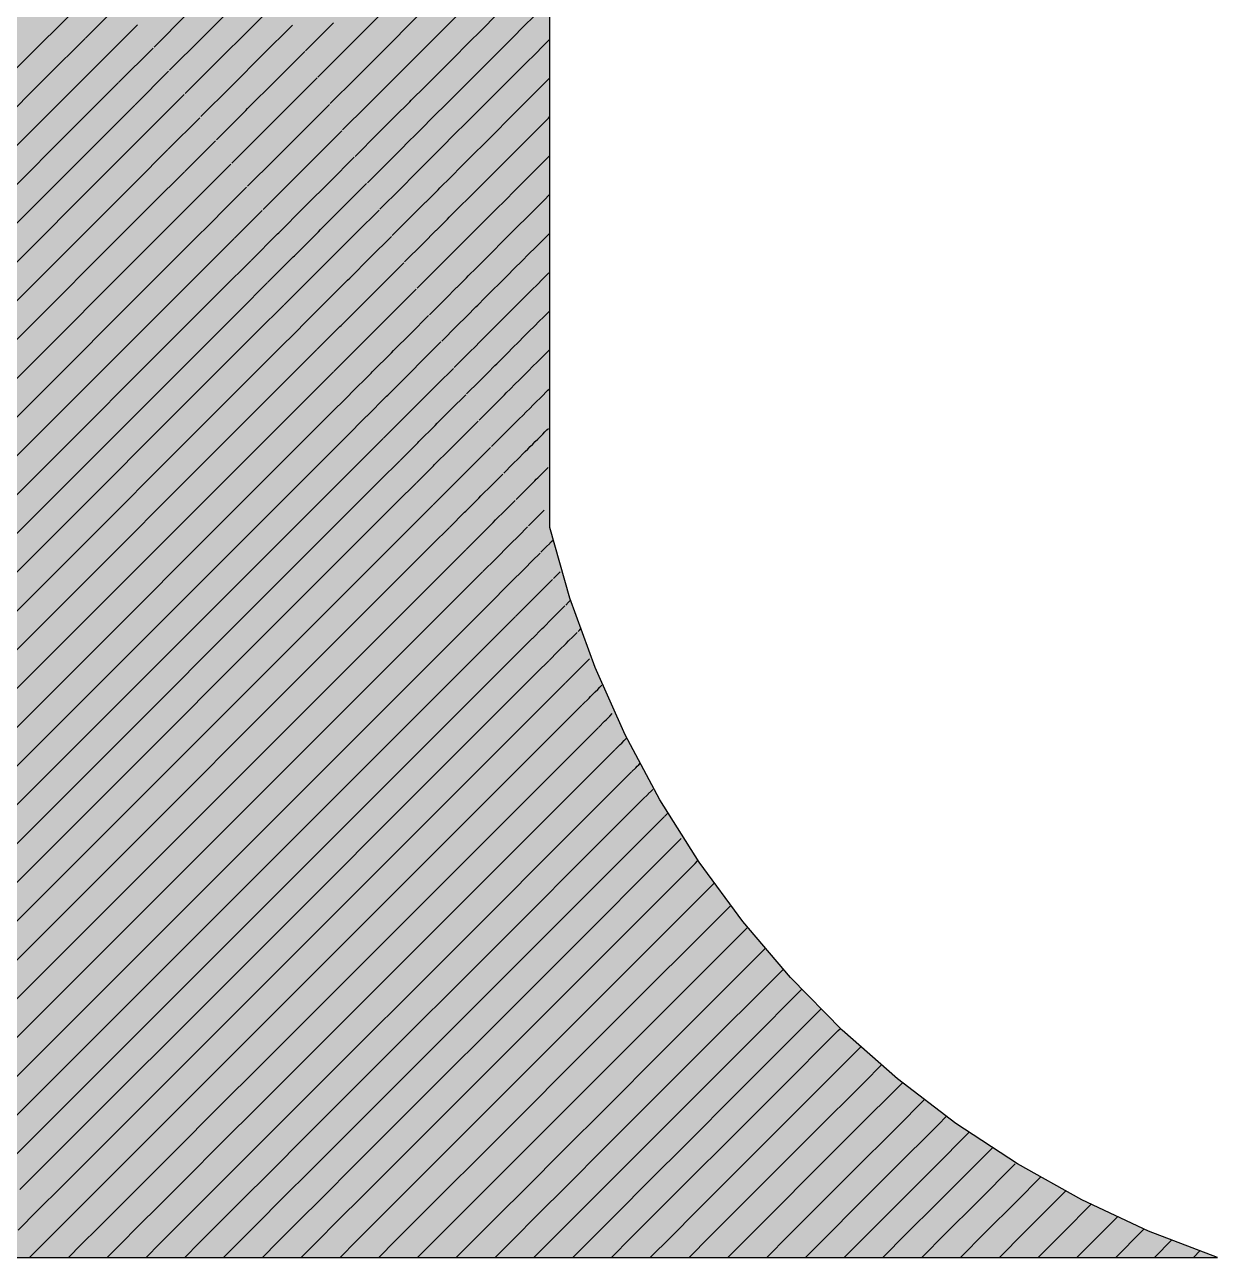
# Model space of a CAD drawing. Extents: x -15895 to 12929, y -2522 to 15173.
# Drawn here: x -8903.16 to -8892.29, y 11124.63 to 11135.87 of the extents above; entities that cross this region are included whole.
import ezdxf

# ---------------------------------------------------------------- set-up
doc = ezdxf.new("R2010")
doc.units = 0
doc.layers.add('MTH-CARIMBO-TXT1', color=1, linetype='Continuous')

msp = doc.modelspace()

# ---------------------------------------------------------------- linework, layer by layer
at = {"layer": 'MTH-CARIMBO-TXT1', "linetype": 'Continuous'}
for p, q in [((-8902.61, 11135.744), (-8902.277, 11136.076)), ((-8901.121, 11135.818), (-8900.836, 11136.103)), ((-8903.113, 11135.594), (-8902.762, 11135.945)), ((-8901.984, 11135.662), (-8901.679, 11135.967)), ((-8901.53, 11135.762), (-8901.244, 11136.049)), ((-8900.075, 11135.804), (-8899.913, 11135.965)), ((-8899.67, 11135.855), (-8899.524, 11136.001)), ((-8899.316, 11135.856), (-8899.176, 11135.996)), ((-8898.994, 11135.824), (-8898.866, 11135.952)), ((-8898.612, 11135.852), (-8898.519, 11135.945)), ((-8902.459, 11135.541), (-8902.135, 11135.865)), ((-8900.998, 11135.588), (-8900.723, 11135.862)), ((-8900.604, 11135.628), (-8900.349, 11135.883)), ((-8899.812, 11135.713), (-8899.67, 11135.855)), ((-8899.455, 11135.717), (-8899.316, 11135.856)), ((-8898.718, 11135.746), (-8898.612, 11135.852)), ((-8902.954, 11135.4), (-8902.611, 11135.742)), ((-8901.842, 11135.451), (-8901.546, 11135.746)), ((-8901.546, 11135.746), (-8901.53, 11135.762)), ((-8901.397, 11135.542), (-8901.121, 11135.818)), ((-8900.247, 11135.632), (-8900.075, 11135.803)), ((-8899.124, 11135.694), (-8898.994, 11135.824)), ((-8898.832, 11135.632), (-8898.718, 11135.746)), ((-8898.393, 11135.718), (-8898.376, 11135.735)), ((-8902.308, 11135.339), (-8901.993, 11135.653)), ((-8900.875, 11135.357), (-8900.611, 11135.621)), ((-8900.491, 11135.388), (-8900.247, 11135.632)), ((-8899.98, 11135.544), (-8899.827, 11135.698)), ((-8899.827, 11135.698), (-8899.812, 11135.713)), ((-8899.592, 11135.58), (-8899.455, 11135.717)), ((-8899.255, 11135.562), (-8899.124, 11135.694)), ((-8898.951, 11135.513), (-8898.832, 11135.632)), ((-8898.508, 11135.602), (-8898.439, 11135.671)), ((-8898.439, 11135.671), (-8898.393, 11135.718)), ((-8911.946, 11126.761), (-8903.113, 11135.594)), ((-8902.794, 11135.206), (-8902.46, 11135.539)), ((-8901.7, 11135.239), (-8901.414, 11135.525)), ((-8901.414, 11135.525), (-8901.397, 11135.542)), ((-8901.264, 11135.321), (-8900.998, 11135.588)), ((-8900.144, 11135.38), (-8899.981, 11135.544)), ((-8899.726, 11135.446), (-8899.592, 11135.58)), ((-8899.385, 11135.432), (-8899.255, 11135.562)), ((-8899.073, 11135.391), (-8898.951, 11135.513)), ((-8898.693, 11135.418), (-8898.595, 11135.516)), ((-8898.595, 11135.516), (-8898.508, 11135.602)), ((-8911.95, 11126.404), (-8902.954, 11135.4)), ((-8902.157, 11135.136), (-8901.851, 11135.442)), ((-8899.886, 11135.285), (-8899.74, 11135.431)), ((-8899.74, 11135.431), (-8899.726, 11135.446)), ((-8899.514, 11135.304), (-8899.385, 11135.432)), ((-8899.195, 11135.269), (-8899.073, 11135.391)), ((-8898.799, 11135.312), (-8898.693, 11135.418)), ((-8902.635, 11135.012), (-8902.31, 11135.337)), ((-8901.558, 11135.028), (-8901.281, 11135.304)), ((-8901.281, 11135.304), (-8901.264, 11135.321)), ((-8901.131, 11135.101), (-8900.875, 11135.357)), ((-8900.752, 11135.127), (-8900.498, 11135.381)), ((-8900.378, 11135.147), (-8900.144, 11135.38)), ((-8900.042, 11135.129), (-8899.887, 11135.285)), ((-8899.639, 11135.179), (-8899.514, 11135.304)), ((-8898.909, 11135.202), (-8898.799, 11135.312)), ((-8898.498, 11135.259), (-8898.434, 11135.323)), ((-8898.434, 11135.323), (-8898.392, 11135.366)), ((-8898.392, 11135.366), (-8898.376, 11135.381)), ((-8911.954, 11126.046), (-8902.794, 11135.206)), ((-8902.006, 11134.933), (-8901.709, 11135.23)), ((-8899.792, 11135.026), (-8899.654, 11135.164)), ((-8899.654, 11135.164), (-8899.639, 11135.179)), ((-8899.316, 11135.148), (-8899.195, 11135.269)), ((-8899.022, 11135.089), (-8898.909, 11135.202)), ((-8898.668, 11135.09), (-8898.577, 11135.18)), ((-8898.577, 11135.18), (-8898.498, 11135.259)), ((-8902.475, 11134.818), (-8902.159, 11135.134)), ((-8901.416, 11134.816), (-8901.148, 11135.084)), ((-8901.148, 11135.084), (-8901.131, 11135.101)), ((-8900.998, 11134.88), (-8900.752, 11135.127)), ((-8900.629, 11134.896), (-8900.385, 11135.14)), ((-8900.265, 11134.907), (-8900.042, 11135.129)), ((-8899.436, 11135.029), (-8899.316, 11135.148)), ((-8899.135, 11134.976), (-8899.022, 11135.089)), ((-8898.765, 11134.992), (-8898.668, 11135.09)), ((-8911.958, 11125.688), (-8902.635, 11135.012)), ((-8901.855, 11134.731), (-8901.567, 11135.018)), ((-8899.94, 11134.877), (-8899.792, 11135.026)), ((-8899.552, 11134.912), (-8899.436, 11135.029)), ((-8899.247, 11134.864), (-8899.135, 11134.976)), ((-8898.867, 11134.89), (-8898.765, 11134.992)), ((-8898.487, 11134.916), (-8898.429, 11134.974)), ((-8898.429, 11134.974), (-8898.39, 11135.013)), ((-8898.39, 11135.013), (-8898.376, 11135.028)), ((-8902.316, 11134.623), (-8902.008, 11134.931)), ((-8901.274, 11134.605), (-8901.016, 11134.863)), ((-8901.016, 11134.863), (-8900.998, 11134.88)), ((-8900.865, 11134.66), (-8900.629, 11134.896)), ((-8900.506, 11134.666), (-8900.272, 11134.899)), ((-8900.152, 11134.666), (-8899.94, 11134.877)), ((-8899.697, 11134.767), (-8899.568, 11134.896)), ((-8899.568, 11134.896), (-8899.552, 11134.912)), ((-8899.358, 11134.753), (-8899.247, 11134.864)), ((-8898.97, 11134.787), (-8898.867, 11134.89)), ((-8898.642, 11134.761), (-8898.56, 11134.844)), ((-8898.56, 11134.844), (-8898.487, 11134.916)), ((-8911.962, 11125.331), (-8902.475, 11134.818)), ((-8902.156, 11134.429), (-8901.857, 11134.729)), ((-8901.704, 11134.528), (-8901.425, 11134.807)), ((-8899.838, 11134.626), (-8899.698, 11134.766)), ((-8899.466, 11134.645), (-8899.358, 11134.753)), ((-8899.075, 11134.683), (-8898.97, 11134.787)), ((-8898.731, 11134.672), (-8898.642, 11134.761)), ((-8911.966, 11124.973), (-8902.316, 11134.623)), ((-8901.132, 11134.393), (-8900.883, 11134.642)), ((-8900.883, 11134.642), (-8900.865, 11134.66)), ((-8900.732, 11134.439), (-8900.506, 11134.666)), ((-8900.382, 11134.435), (-8900.159, 11134.659)), ((-8900.039, 11134.425), (-8899.838, 11134.626)), ((-8899.603, 11134.508), (-8899.481, 11134.629)), ((-8899.481, 11134.629), (-8899.466, 11134.645)), ((-8899.178, 11134.579), (-8899.075, 11134.683)), ((-8898.824, 11134.579), (-8898.731, 11134.672)), ((-8898.477, 11134.573), (-8898.424, 11134.626)), ((-8898.424, 11134.626), (-8898.389, 11134.661)), ((-8898.389, 11134.661), (-8898.376, 11134.674)), ((-8901.997, 11134.235), (-8901.706, 11134.526)), ((-8901.553, 11134.325), (-8901.283, 11134.595)), ((-8899.736, 11134.374), (-8899.603, 11134.507)), ((-8899.28, 11134.477), (-8899.178, 11134.579)), ((-8899.014, 11134.389), (-8898.919, 11134.484)), ((-8898.919, 11134.484), (-8898.824, 11134.579)), ((-8898.617, 11134.433), (-8898.543, 11134.507)), ((-8898.543, 11134.507), (-8898.477, 11134.573)), ((-8911.953, 11124.632), (-8902.156, 11134.429)), ((-8901.402, 11134.123), (-8901.141, 11134.384)), ((-8900.99, 11134.182), (-8900.75, 11134.421)), ((-8900.75, 11134.421), (-8900.732, 11134.439)), ((-8900.599, 11134.218), (-8900.382, 11134.435)), ((-8900.259, 11134.205), (-8900.046, 11134.418)), ((-8899.926, 11134.185), (-8899.736, 11134.374)), ((-8899.395, 11134.362), (-8899.379, 11134.378)), ((-8899.379, 11134.378), (-8899.28, 11134.477)), ((-8899.109, 11134.295), (-8899.014, 11134.389)), ((-8898.698, 11134.352), (-8898.617, 11134.433)), ((-8901.837, 11134.041), (-8901.555, 11134.323)), ((-8899.508, 11134.249), (-8899.395, 11134.362)), ((-8899.202, 11134.202), (-8899.109, 11134.295)), ((-8898.868, 11134.182), (-8898.782, 11134.268)), ((-8898.782, 11134.268), (-8898.698, 11134.352)), ((-8898.466, 11134.23), (-8898.419, 11134.277)), ((-8898.419, 11134.277), (-8898.388, 11134.309)), ((-8898.388, 11134.309), (-8898.376, 11134.32)), ((-8911.512, 11124.72), (-8901.997, 11134.235)), ((-8901.251, 11133.92), (-8900.999, 11134.172)), ((-8900.847, 11133.97), (-8900.618, 11134.2)), ((-8900.618, 11134.2), (-8900.599, 11134.218)), ((-8900.466, 11133.998), (-8900.259, 11134.205)), ((-8900.136, 11133.974), (-8899.933, 11134.177)), ((-8899.634, 11134.123), (-8899.509, 11134.248)), ((-8899.293, 11134.111), (-8899.202, 11134.202)), ((-8898.954, 11134.096), (-8898.868, 11134.182)), ((-8898.592, 11134.104), (-8898.525, 11134.171)), ((-8898.525, 11134.171), (-8898.466, 11134.23)), ((-8911.07, 11124.808), (-8901.837, 11134.041)), ((-8901.678, 11133.847), (-8901.404, 11134.121)), ((-8899.813, 11133.944), (-8899.634, 11134.123)), ((-8899.414, 11133.99), (-8899.309, 11134.095)), ((-8899.309, 11134.095), (-8899.293, 11134.111)), ((-8899.04, 11134.01), (-8898.954, 11134.096)), ((-8898.664, 11134.032), (-8898.592, 11134.104)), ((-8901.1, 11133.717), (-8900.858, 11133.96)), ((-8900.858, 11133.96), (-8900.847, 11133.97)), ((-8900.705, 11133.759), (-8900.485, 11133.979)), ((-8900.485, 11133.979), (-8900.466, 11133.998)), ((-8900.333, 11133.777), (-8900.136, 11133.974)), ((-8900.013, 11133.744), (-8899.821, 11133.937)), ((-8899.532, 11133.871), (-8899.415, 11133.989)), ((-8899.206, 11133.844), (-8899.124, 11133.926)), ((-8899.124, 11133.926), (-8899.04, 11134.01)), ((-8898.817, 11133.88), (-8898.74, 11133.957)), ((-8898.74, 11133.957), (-8898.664, 11134.032)), ((-8898.456, 11133.887), (-8898.414, 11133.929)), ((-8898.414, 11133.929), (-8898.386, 11133.957)), ((-8898.386, 11133.957), (-8898.376, 11133.967)), ((-8910.628, 11124.897), (-8901.678, 11133.847)), ((-8901.518, 11133.653), (-8901.253, 11133.918)), ((-8899.7, 11133.704), (-8899.532, 11133.871)), ((-8899.32, 11133.73), (-8899.223, 11133.827)), ((-8899.223, 11133.827), (-8899.206, 11133.844)), ((-8898.894, 11133.803), (-8898.817, 11133.88)), ((-8898.567, 11133.776), (-8898.508, 11133.835)), ((-8898.508, 11133.835), (-8898.456, 11133.887)), ((-8901.359, 11133.459), (-8901.103, 11133.715)), ((-8900.949, 11133.515), (-8900.716, 11133.749)), ((-8900.716, 11133.749), (-8900.705, 11133.759)), ((-8900.563, 11133.547), (-8900.352, 11133.758)), ((-8900.352, 11133.758), (-8900.333, 11133.777)), ((-8900.2, 11133.557), (-8900.013, 11133.744)), ((-8899.43, 11133.62), (-8899.32, 11133.73)), ((-8899.046, 11133.651), (-8898.97, 11133.726)), ((-8898.97, 11133.726), (-8898.894, 11133.803)), ((-8898.697, 11133.646), (-8898.631, 11133.712)), ((-8898.631, 11133.712), (-8898.567, 11133.776)), ((-8910.187, 11124.985), (-8901.518, 11133.653)), ((-8899.89, 11133.513), (-8899.708, 11133.696)), ((-8899.587, 11133.463), (-8899.43, 11133.62)), ((-8899.12, 11133.577), (-8899.046, 11133.651)), ((-8898.765, 11133.578), (-8898.697, 11133.646)), ((-8898.409, 11133.58), (-8898.385, 11133.604)), ((-8901.199, 11133.265), (-8900.952, 11133.513)), ((-8900.799, 11133.312), (-8900.574, 11133.537)), ((-8900.574, 11133.537), (-8900.563, 11133.547)), ((-8900.421, 11133.336), (-8900.22, 11133.538)), ((-8900.22, 11133.538), (-8900.2, 11133.557)), ((-8900.067, 11133.336), (-8899.89, 11133.513)), ((-8899.225, 11133.471), (-8899.136, 11133.56)), ((-8899.136, 11133.56), (-8899.12, 11133.577)), ((-8898.901, 11133.442), (-8898.833, 11133.509)), ((-8898.833, 11133.509), (-8898.765, 11133.578)), ((-8898.542, 11133.448), (-8898.49, 11133.499)), ((-8898.49, 11133.499), (-8898.445, 11133.544)), ((-8898.445, 11133.544), (-8898.409, 11133.58)), ((-8909.745, 11125.073), (-8901.359, 11133.459)), ((-8899.767, 11133.283), (-8899.595, 11133.455)), ((-8899.474, 11133.222), (-8899.328, 11133.368)), ((-8899.328, 11133.368), (-8899.226, 11133.471)), ((-8899.033, 11133.31), (-8898.968, 11133.375)), ((-8898.968, 11133.375), (-8898.901, 11133.442)), ((-8898.655, 11133.334), (-8898.597, 11133.392)), ((-8898.597, 11133.392), (-8898.542, 11133.448)), ((-8909.303, 11125.161), (-8901.199, 11133.265)), ((-8901.04, 11133.071), (-8900.801, 11133.31)), ((-8900.648, 11133.109), (-8900.432, 11133.325)), ((-8900.432, 11133.325), (-8900.421, 11133.336)), ((-8900.279, 11133.124), (-8900.087, 11133.317)), ((-8900.087, 11133.317), (-8900.067, 11133.336)), ((-8899.934, 11133.116), (-8899.767, 11133.283)), ((-8899.131, 11133.212), (-8899.05, 11133.293)), ((-8899.05, 11133.293), (-8899.033, 11133.31)), ((-8898.773, 11133.216), (-8898.714, 11133.275)), ((-8898.714, 11133.275), (-8898.655, 11133.334)), ((-8898.404, 11133.232), (-8898.384, 11133.252)), ((-8899.644, 11133.052), (-8899.482, 11133.214)), ((-8899.226, 11133.117), (-8899.131, 11133.212)), ((-8898.89, 11133.099), (-8898.832, 11133.157)), ((-8898.832, 11133.157), (-8898.773, 11133.216)), ((-8898.517, 11133.119), (-8898.473, 11133.163)), ((-8898.473, 11133.163), (-8898.435, 11133.201)), ((-8898.435, 11133.201), (-8898.404, 11133.232)), ((-8908.862, 11125.249), (-8901.04, 11133.071)), ((-8900.88, 11132.877), (-8900.65, 11133.107)), ((-8900.497, 11132.907), (-8900.29, 11133.114)), ((-8900.29, 11133.114), (-8900.279, 11133.124)), ((-8900.137, 11132.913), (-8899.954, 11133.096)), ((-8899.954, 11133.096), (-8899.934, 11133.116)), ((-8899.801, 11132.895), (-8899.644, 11133.052)), ((-8899.361, 11132.982), (-8899.226, 11133.117)), ((-8899.036, 11132.953), (-8898.964, 11133.026)), ((-8898.964, 11133.026), (-8898.947, 11133.043)), ((-8898.947, 11133.043), (-8898.89, 11133.099)), ((-8898.663, 11132.973), (-8898.613, 11133.023)), ((-8898.613, 11133.023), (-8898.564, 11133.072)), ((-8898.564, 11133.072), (-8898.517, 11133.119)), ((-8900.148, 11132.902), (-8900.137, 11132.913)), ((-8899.521, 11132.822), (-8899.369, 11132.974)), ((-8899.124, 11132.865), (-8899.037, 11132.952)), ((-8898.763, 11132.873), (-8898.713, 11132.923)), ((-8898.713, 11132.923), (-8898.663, 11132.973)), ((-8908.42, 11125.337), (-8900.88, 11132.877)), ((-8900.721, 11132.683), (-8900.499, 11132.905)), ((-8900.346, 11132.704), (-8900.148, 11132.902)), ((-8899.995, 11132.702), (-8899.821, 11132.875)), ((-8899.821, 11132.875), (-8899.801, 11132.895)), ((-8899.669, 11132.674), (-8899.521, 11132.822)), ((-8899.248, 11132.741), (-8899.124, 11132.865)), ((-8898.86, 11132.776), (-8898.812, 11132.824)), ((-8898.812, 11132.824), (-8898.763, 11132.873)), ((-8898.491, 11132.791), (-8898.456, 11132.827)), ((-8898.456, 11132.827), (-8898.424, 11132.858)), ((-8898.424, 11132.858), (-8898.399, 11132.883)), ((-8898.399, 11132.883), (-8898.382, 11132.9)), ((-8900.561, 11132.489), (-8900.348, 11132.702)), ((-8900.195, 11132.502), (-8900.006, 11132.691)), ((-8900.006, 11132.691), (-8899.995, 11132.702)), ((-8899.398, 11132.591), (-8899.256, 11132.733)), ((-8899.022, 11132.614), (-8898.942, 11132.693)), ((-8898.942, 11132.694), (-8898.877, 11132.758)), ((-8898.877, 11132.758), (-8898.86, 11132.776)), ((-8898.611, 11132.671), (-8898.57, 11132.712)), ((-8898.57, 11132.712), (-8898.53, 11132.752)), ((-8898.53, 11132.752), (-8898.491, 11132.791)), ((-8907.978, 11125.425), (-8900.721, 11132.683)), ((-8899.853, 11132.49), (-8899.689, 11132.654)), ((-8899.689, 11132.654), (-8899.669, 11132.674)), ((-8899.536, 11132.454), (-8899.398, 11132.591)), ((-8899.135, 11132.501), (-8899.022, 11132.614)), ((-8898.734, 11132.548), (-8898.694, 11132.589)), ((-8898.694, 11132.589), (-8898.653, 11132.63)), ((-8898.653, 11132.63), (-8898.611, 11132.671)), ((-8907.537, 11125.513), (-8900.561, 11132.489)), ((-8900.402, 11132.295), (-8900.197, 11132.499)), ((-8900.044, 11132.299), (-8899.864, 11132.479)), ((-8899.864, 11132.479), (-8899.853, 11132.49)), ((-8899.275, 11132.361), (-8899.143, 11132.492)), ((-8898.847, 11132.435), (-8898.791, 11132.491)), ((-8898.791, 11132.491), (-8898.773, 11132.509)), ((-8898.773, 11132.509), (-8898.734, 11132.548)), ((-8898.497, 11132.432), (-8898.466, 11132.462)), ((-8898.466, 11132.462), (-8898.438, 11132.49)), ((-8898.438, 11132.49), (-8898.414, 11132.515)), ((-8898.414, 11132.515), (-8898.394, 11132.535)), ((-8898.394, 11132.535), (-8898.381, 11132.548)), ((-8899.711, 11132.279), (-8899.556, 11132.433)), ((-8899.556, 11132.433), (-8899.536, 11132.454)), ((-8899.403, 11132.233), (-8899.275, 11132.361)), ((-8899.022, 11132.26), (-8898.92, 11132.362)), ((-8898.92, 11132.362), (-8898.848, 11132.434)), ((-8898.592, 11132.336), (-8898.56, 11132.369)), ((-8898.56, 11132.369), (-8898.528, 11132.401)), ((-8898.528, 11132.401), (-8898.497, 11132.432)), ((-8907.095, 11125.601), (-8900.402, 11132.295)), ((-8900.242, 11132.101), (-8900.046, 11132.297)), ((-8899.893, 11132.096), (-8899.722, 11132.267)), ((-8899.722, 11132.267), (-8899.711, 11132.279)), ((-8899.152, 11132.13), (-8899.031, 11132.252)), ((-8898.705, 11132.224), (-8898.687, 11132.242)), ((-8898.687, 11132.242), (-8898.656, 11132.273)), ((-8898.656, 11132.273), (-8898.624, 11132.304)), ((-8898.624, 11132.304), (-8898.592, 11132.336)), ((-8899.569, 11132.067), (-8899.423, 11132.212)), ((-8899.423, 11132.212), (-8899.403, 11132.233)), ((-8899.27, 11132.013), (-8899.152, 11132.13)), ((-8898.818, 11132.111), (-8898.754, 11132.175)), ((-8898.753, 11132.176), (-8898.705, 11132.224)), ((-8898.463, 11132.112), (-8898.441, 11132.134)), ((-8898.441, 11132.134), (-8898.421, 11132.154)), ((-8898.421, 11132.154), (-8898.403, 11132.172)), ((-8898.403, 11132.172), (-8898.389, 11132.186)), ((-8906.653, 11125.689), (-8900.242, 11132.101)), ((-8900.083, 11131.907), (-8899.896, 11132.094)), ((-8899.742, 11131.894), (-8899.58, 11132.056)), ((-8899.58, 11132.056), (-8899.569, 11132.067)), ((-8899.291, 11131.992), (-8899.27, 11132.013)), ((-8898.909, 11132.02), (-8898.818, 11132.111)), ((-8898.578, 11131.997), (-8898.555, 11132.02)), ((-8898.555, 11132.02), (-8898.532, 11132.043)), ((-8898.532, 11132.043), (-8898.509, 11132.066)), ((-8898.509, 11132.066), (-8898.486, 11132.089)), ((-8898.486, 11132.089), (-8898.463, 11132.112)), ((-8906.212, 11125.778), (-8900.083, 11131.907)), ((-8899.427, 11131.856), (-8899.291, 11131.992)), ((-8899.137, 11131.792), (-8899.029, 11131.9)), ((-8899.029, 11131.9), (-8898.918, 11132.011)), ((-8898.716, 11131.859), (-8898.659, 11131.916)), ((-8898.659, 11131.916), (-8898.619, 11131.957)), ((-8898.619, 11131.957), (-8898.6, 11131.975)), ((-8898.6, 11131.975), (-8898.578, 11131.997)), ((-8899.923, 11131.713), (-8899.745, 11131.891)), ((-8899.591, 11131.691), (-8899.438, 11131.844)), ((-8899.438, 11131.844), (-8899.427, 11131.856)), ((-8899.158, 11131.771), (-8899.137, 11131.792)), ((-8898.796, 11131.779), (-8898.716, 11131.859)), ((-8898.443, 11131.778), (-8898.429, 11131.792)), ((-8898.429, 11131.792), (-8898.416, 11131.806)), ((-8898.416, 11131.806), (-8898.404, 11131.818)), ((-8898.404, 11131.818), (-8898.393, 11131.829)), ((-8905.77, 11125.866), (-8899.923, 11131.713)), ((-8899.764, 11131.519), (-8899.594, 11131.688)), ((-8899.284, 11131.644), (-8899.158, 11131.771)), ((-8898.906, 11131.669), (-8898.805, 11131.77)), ((-8898.564, 11131.657), (-8898.532, 11131.689)), ((-8898.532, 11131.689), (-8898.514, 11131.708)), ((-8898.514, 11131.708), (-8898.5, 11131.722)), ((-8898.5, 11131.722), (-8898.486, 11131.736)), ((-8898.486, 11131.736), (-8898.472, 11131.75)), ((-8898.472, 11131.75), (-8898.458, 11131.764)), ((-8898.458, 11131.764), (-8898.443, 11131.778)), ((-8899.44, 11131.488), (-8899.296, 11131.633)), ((-8899.296, 11131.633), (-8899.284, 11131.644)), ((-8899.025, 11131.55), (-8899.004, 11131.572)), ((-8899.004, 11131.572), (-8898.906, 11131.669)), ((-8898.683, 11131.538), (-8898.614, 11131.608)), ((-8898.614, 11131.608), (-8898.565, 11131.657)), ((-8905.328, 11125.954), (-8899.764, 11131.519)), ((-8899.604, 11131.324), (-8899.443, 11131.486)), ((-8899.142, 11131.433), (-8899.025, 11131.55)), ((-8898.783, 11131.439), (-8898.692, 11131.53)), ((-8899.289, 11131.286), (-8899.154, 11131.421)), ((-8899.154, 11131.421), (-8899.142, 11131.433)), ((-8898.893, 11131.329), (-8898.871, 11131.351)), ((-8898.871, 11131.351), (-8898.783, 11131.439)), ((-8898.57, 11131.298), (-8898.512, 11131.356)), ((-8898.512, 11131.356), (-8898.47, 11131.398)), ((-8898.47, 11131.398), (-8898.446, 11131.422)), ((-8898.446, 11131.422), (-8898.427, 11131.441)), ((-8904.887, 11126.042), (-8899.604, 11131.324)), ((-8899.445, 11131.13), (-8899.292, 11131.283)), ((-8899, 11131.221), (-8898.893, 11131.329)), ((-8898.66, 11131.208), (-8898.579, 11131.289)), ((-8904.445, 11126.13), (-8899.445, 11131.13)), ((-8899.139, 11131.083), (-8899.012, 11131.209)), ((-8899.012, 11131.209), (-8899, 11131.221)), ((-8898.76, 11131.108), (-8898.738, 11131.13)), ((-8898.738, 11131.13), (-8898.66, 11131.208)), ((-8898.409, 11131.105), (-8898.376, 11131.138)), ((-8898.375, 11131.139), (-8898.36, 11131.155)), ((-8898.36, 11131.155), (-8898.344, 11131.17)), ((-8899.285, 11130.936), (-8899.141, 11131.08)), ((-8898.87, 11130.998), (-8898.858, 11131.01)), ((-8898.858, 11131.01), (-8898.76, 11131.108)), ((-8898.536, 11130.978), (-8898.466, 11131.048)), ((-8898.457, 11131.057), (-8898.409, 11131.105)), ((-8904.004, 11126.218), (-8899.285, 11130.936)), ((-8898.988, 11130.88), (-8898.87, 11130.998)), ((-8898.627, 11130.887), (-8898.605, 11130.91)), ((-8898.605, 11130.91), (-8898.536, 11130.978)), ((-8899.126, 11130.742), (-8898.99, 11130.878)), ((-8898.837, 11130.678), (-8898.728, 11130.786)), ((-8898.728, 11130.786), (-8898.716, 11130.798)), ((-8898.716, 11130.798), (-8898.627, 11130.887)), ((-8898.413, 11130.747), (-8898.353, 11130.808)), ((-8898.344, 11130.817), (-8898.307, 11130.853)), ((-8898.307, 11130.853), (-8898.282, 11130.879)), ((-8903.562, 11126.306), (-8899.126, 11130.742)), ((-8898.966, 11130.548), (-8898.839, 11130.675)), ((-8898.574, 11130.587), (-8898.495, 11130.666)), ((-8898.495, 11130.666), (-8898.472, 11130.689)), ((-8898.472, 11130.689), (-8898.413, 11130.747)), ((-8898.686, 11130.475), (-8898.586, 11130.574)), ((-8898.586, 11130.574), (-8898.574, 11130.587)), ((-8898.29, 11130.517), (-8898.241, 11130.567)), ((-8898.231, 11130.576), (-8898.205, 11130.602)), ((-8898.205, 11130.602), (-8898.187, 11130.62)), ((-8903.12, 11126.394), (-8898.966, 11130.548)), ((-8898.807, 11130.354), (-8898.688, 11130.472)), ((-8898.432, 11130.375), (-8898.362, 11130.446)), ((-8898.362, 11130.446), (-8898.339, 11130.469)), ((-8898.339, 11130.469), (-8898.29, 11130.517)), ((-8902.679, 11126.482), (-8898.807, 11130.354)), ((-8898.535, 11130.272), (-8898.445, 11130.363)), ((-8898.445, 11130.363), (-8898.432, 11130.375)), ((-8898.167, 11130.287), (-8898.128, 11130.326)), ((-8898.118, 11130.336), (-8898.103, 11130.35)), ((-8898.103, 11130.35), (-8898.093, 11130.361)), ((-8898.647, 11130.16), (-8898.538, 11130.27)), ((-8898.29, 11130.164), (-8898.229, 11130.225)), ((-8898.229, 11130.225), (-8898.206, 11130.248)), ((-8898.206, 11130.248), (-8898.167, 11130.287)), ((-8902.237, 11126.57), (-8898.647, 11130.16)), ((-8898.384, 11130.07), (-8898.303, 11130.151)), ((-8898.303, 11130.151), (-8898.29, 11130.164)), ((-8898.488, 11129.966), (-8898.387, 11130.067)), ((-8898.148, 11129.953), (-8898.096, 11130.004)), ((-8898.096, 11130.004), (-8898.073, 11130.028)), ((-8898.073, 11130.028), (-8898.044, 11130.056)), ((-8898.044, 11130.056), (-8898.015, 11130.085)), ((-8901.795, 11126.659), (-8898.488, 11129.966)), ((-8898.233, 11129.867), (-8898.161, 11129.94)), ((-8898.161, 11129.94), (-8898.148, 11129.953)), ((-8901.354, 11126.747), (-8898.328, 11129.772)), ((-8898.328, 11129.772), (-8898.236, 11129.864)), ((-8898.006, 11129.741), (-8897.964, 11129.783)), ((-8897.964, 11129.783), (-8897.94, 11129.807)), ((-8897.94, 11129.807), (-8897.921, 11129.826)), ((-8897.921, 11129.826), (-8897.902, 11129.845)), ((-8898.169, 11129.578), (-8898.085, 11129.662)), ((-8898.082, 11129.665), (-8898.019, 11129.728)), ((-8898.019, 11129.728), (-8898.006, 11129.741)), ((-8900.912, 11126.835), (-8898.169, 11129.578)), ((-8897.863, 11129.53), (-8897.831, 11129.562)), ((-8897.831, 11129.562), (-8897.807, 11129.586)), ((-8898.009, 11129.384), (-8897.934, 11129.459)), ((-8897.931, 11129.462), (-8897.877, 11129.516)), ((-8897.877, 11129.516), (-8897.863, 11129.53)), ((-8900.47, 11126.923), (-8898.009, 11129.384)), ((-8897.735, 11129.305), (-8897.721, 11129.318)), ((-8897.721, 11129.318), (-8897.698, 11129.341)), ((-8897.698, 11129.341), (-8897.675, 11129.365)), ((-8897.85, 11129.19), (-8897.783, 11129.256)), ((-8897.78, 11129.259), (-8897.735, 11129.305)), ((-8900.029, 11127.011), (-8897.85, 11129.19)), ((-8897.629, 11129.057), (-8897.593, 11129.093)), ((-8897.593, 11129.093), (-8897.579, 11129.107)), ((-8897.579, 11129.107), (-8897.566, 11129.12)), ((-8897.566, 11129.12), (-8897.552, 11129.134)), ((-8899.587, 11127.099), (-8897.69, 11128.996)), ((-8897.69, 11128.996), (-8897.632, 11129.054)), ((-8897.479, 11128.854), (-8897.451, 11128.882)), ((-8897.451, 11128.882), (-8897.437, 11128.895)), ((-8899.145, 11127.187), (-8897.531, 11128.802)), ((-8897.531, 11128.802), (-8897.481, 11128.851)), ((-8897.371, 11128.608), (-8897.331, 11128.648)), ((-8897.328, 11128.651), (-8897.309, 11128.67)), ((-8897.309, 11128.67), (-8897.298, 11128.681)), ((-8898.704, 11127.275), (-8897.371, 11128.608)), ((-8897.212, 11128.414), (-8897.18, 11128.446)), ((-8898.262, 11127.363), (-8897.212, 11128.414)), ((-8897.82, 11127.452), (-8897.052, 11128.22)), ((-8897.052, 11128.22), (-8897.029, 11128.243)), ((-8897.379, 11127.54), (-8896.893, 11128.026)), ((-8896.893, 11128.026), (-8896.878, 11128.04)), ((-8896.937, 11127.628), (-8896.733, 11127.831)), ((-8897.195, 11127.016), (-8896.573, 11127.638)), ((-8898.038, 11126.88), (-8897.379, 11127.54)), ((-8897.616, 11126.948), (-8896.937, 11127.628)), ((-8898.46, 11126.812), (-8897.82, 11127.452)), ((-8896.773, 11127.085), (-8896.41, 11127.447)), ((-8898.882, 11126.744), (-8898.262, 11127.363)), ((-8899.725, 11126.608), (-8899.145, 11127.187)), ((-8899.303, 11126.676), (-8898.704, 11127.275)), ((-8896.351, 11127.153), (-8896.248, 11127.256)), ((-8900.147, 11126.539), (-8899.587, 11127.099)), ((-8897.368, 11126.49), (-8896.773, 11127.085)), ((-8896.963, 11126.542), (-8896.351, 11127.153)), ((-8896.557, 11126.593), (-8896.078, 11127.073)), ((-8900.568, 11126.471), (-8900.029, 11127.011)), ((-8897.773, 11126.438), (-8897.195, 11127.016)), ((-8900.99, 11126.403), (-8900.47, 11126.923)), ((-8898.583, 11126.335), (-8898.038, 11126.88)), ((-8898.178, 11126.387), (-8897.616, 11126.948)), ((-8896.152, 11126.645), (-8895.903, 11126.894)), ((-8901.833, 11126.267), (-8901.354, 11126.747)), ((-8901.412, 11126.335), (-8900.912, 11126.835)), ((-8899.394, 11126.232), (-8898.882, 11126.744)), ((-8898.988, 11126.283), (-8898.46, 11126.812)), ((-8902.255, 11126.199), (-8901.795, 11126.659)), ((-8899.799, 11126.18), (-8899.303, 11126.676)), ((-8896.684, 11126.113), (-8896.152, 11126.645)), ((-8896.292, 11126.151), (-8895.747, 11126.696)), ((-8895.747, 11126.696), (-8895.727, 11126.716)), ((-8902.677, 11126.131), (-8902.237, 11126.57)), ((-8900.609, 11126.077), (-8900.147, 11126.539)), ((-8900.204, 11126.128), (-8899.725, 11126.608)), ((-8897.467, 11126.037), (-8896.963, 11126.542)), ((-8897.075, 11126.075), (-8896.557, 11126.593)), ((-8895.9, 11126.189), (-8895.541, 11126.549)), ((-8903.52, 11125.994), (-8903.12, 11126.394)), ((-8903.098, 11126.062), (-8902.679, 11126.482)), ((-8901.42, 11125.974), (-8900.99, 11126.403)), ((-8901.014, 11126.025), (-8900.568, 11126.471)), ((-8898.25, 11125.961), (-8897.773, 11126.438)), ((-8897.858, 11125.999), (-8897.368, 11126.49)), ((-8901.825, 11125.922), (-8901.412, 11126.335)), ((-8899.425, 11125.847), (-8898.988, 11126.283)), ((-8899.033, 11125.885), (-8898.583, 11126.335)), ((-8898.641, 11125.923), (-8898.178, 11126.387)), ((-8895.509, 11126.227), (-8895.353, 11126.383)), ((-8902.635, 11125.819), (-8902.255, 11126.199)), ((-8902.23, 11125.87), (-8901.833, 11126.267)), ((-8900.208, 11125.771), (-8899.799, 11126.18)), ((-8899.816, 11125.809), (-8899.394, 11126.232)), ((-8896.359, 11125.73), (-8895.9, 11126.189)), ((-8895.979, 11125.757), (-8895.509, 11126.227)), ((-8895.599, 11125.784), (-8895.162, 11126.221)), ((-8903.446, 11125.715), (-8903.098, 11126.062)), ((-8903.04, 11125.767), (-8902.677, 11126.131)), ((-8900.991, 11125.695), (-8900.609, 11126.077)), ((-8900.599, 11125.733), (-8900.204, 11126.128)), ((-8897.501, 11125.65), (-8897.075, 11126.075)), ((-8897.12, 11125.677), (-8896.684, 11126.113)), ((-8896.74, 11125.704), (-8896.292, 11126.151)), ((-8895.218, 11125.811), (-8894.962, 11126.068)), ((-8901.774, 11125.619), (-8901.42, 11125.974)), ((-8901.383, 11125.657), (-8901.014, 11126.025)), ((-8898.642, 11125.569), (-8898.25, 11125.961)), ((-8898.261, 11125.596), (-8897.858, 11125.999)), ((-8897.881, 11125.623), (-8897.467, 11126.037)), ((-8902.557, 11125.543), (-8902.23, 11125.87)), ((-8902.166, 11125.581), (-8901.825, 11125.922)), ((-8899.783, 11125.489), (-8899.425, 11125.847)), ((-8899.403, 11125.516), (-8899.033, 11125.885)), ((-8899.022, 11125.543), (-8898.641, 11125.923)), ((-8895.249, 11125.427), (-8894.838, 11125.838)), ((-8894.838, 11125.838), (-8894.761, 11125.915)), ((-8903.34, 11125.467), (-8903.04, 11125.767)), ((-8902.949, 11125.505), (-8902.635, 11125.819)), ((-8900.924, 11125.408), (-8900.599, 11125.733)), ((-8900.544, 11125.435), (-8900.208, 11125.771)), ((-8900.163, 11125.462), (-8899.816, 11125.809)), ((-8896.734, 11125.356), (-8896.359, 11125.73)), ((-8896.363, 11125.374), (-8895.979, 11125.757)), ((-8895.991, 11125.392), (-8895.599, 11125.784)), ((-8895.62, 11125.409), (-8895.218, 11125.811)), ((-8894.877, 11125.445), (-8894.553, 11125.769)), ((-8902.065, 11125.328), (-8901.774, 11125.619)), ((-8901.685, 11125.355), (-8901.383, 11125.657)), ((-8901.305, 11125.381), (-8900.991, 11125.695)), ((-8898.219, 11125.285), (-8897.881, 11125.623)), ((-8897.848, 11125.303), (-8897.501, 11125.65)), ((-8897.476, 11125.321), (-8897.12, 11125.677)), ((-8897.105, 11125.338), (-8896.74, 11125.704)), ((-8894.506, 11125.462), (-8894.339, 11125.629)), ((-8903.207, 11125.247), (-8902.949, 11125.505)), ((-8902.826, 11125.274), (-8902.557, 11125.543)), ((-8902.446, 11125.301), (-8902.166, 11125.581)), ((-8899.704, 11125.214), (-8899.403, 11125.516)), ((-8899.333, 11125.232), (-8899.022, 11125.543)), ((-8898.961, 11125.25), (-8898.642, 11125.569)), ((-8898.59, 11125.267), (-8898.261, 11125.596)), ((-8901.56, 11125.126), (-8901.305, 11125.381)), ((-8901.189, 11125.143), (-8900.924, 11125.408)), ((-8900.818, 11125.161), (-8900.544, 11125.435)), ((-8900.447, 11125.179), (-8900.163, 11125.462)), ((-8900.075, 11125.197), (-8899.783, 11125.489)), ((-8896.308, 11125.075), (-8895.991, 11125.392)), ((-8895.944, 11125.085), (-8895.62, 11125.409)), ((-8895.58, 11125.095), (-8895.249, 11125.427)), ((-8895.216, 11125.106), (-8894.877, 11125.445)), ((-8894.852, 11125.116), (-8894.506, 11125.462)), ((-8894.488, 11125.127), (-8894.135, 11125.48)), ((-8903.045, 11125.055), (-8902.826, 11125.274)), ((-8902.674, 11125.073), (-8902.446, 11125.301)), ((-8902.303, 11125.09), (-8902.065, 11125.328)), ((-8901.932, 11125.108), (-8901.685, 11125.355)), ((-8898.491, 11125.013), (-8898.219, 11125.285)), ((-8898.128, 11125.023), (-8897.848, 11125.303)), ((-8897.764, 11125.033), (-8897.476, 11125.321)), ((-8897.4, 11125.044), (-8897.105, 11125.338)), ((-8897.036, 11125.054), (-8896.734, 11125.356)), ((-8896.672, 11125.064), (-8896.363, 11125.374)), ((-8894.124, 11125.137), (-8893.9, 11125.362)), ((-8901.039, 11124.94), (-8900.818, 11125.161)), ((-8900.675, 11124.95), (-8900.447, 11125.179)), ((-8900.311, 11124.961), (-8900.075, 11125.197)), ((-8899.947, 11124.971), (-8899.704, 11125.214)), ((-8899.583, 11124.982), (-8899.333, 11125.232)), ((-8899.219, 11124.992), (-8898.961, 11125.25)), ((-8898.855, 11125.002), (-8898.59, 11125.267)), ((-8893.761, 11125.147), (-8893.673, 11125.235)), ((-8903.222, 11124.878), (-8903.045, 11125.055)), ((-8902.858, 11124.888), (-8902.674, 11125.073)), ((-8902.494, 11124.899), (-8902.303, 11125.09)), ((-8902.131, 11124.909), (-8901.932, 11125.108)), ((-8901.767, 11124.919), (-8901.56, 11125.126)), ((-8901.403, 11124.93), (-8901.189, 11125.143)), ((-8897.275, 11124.814), (-8897.036, 11125.054)), ((-8896.917, 11124.819), (-8896.672, 11125.064)), ((-8896.559, 11124.823), (-8896.308, 11125.075)), ((-8896.201, 11124.828), (-8895.944, 11125.085)), ((-8895.843, 11124.832), (-8895.58, 11125.095)), ((-8895.485, 11124.837), (-8895.216, 11125.106)), ((-8895.127, 11124.842), (-8894.852, 11125.116)), ((-8894.769, 11124.846), (-8894.488, 11125.127)), ((-8894.411, 11124.851), (-8894.124, 11125.137)), ((-8894.053, 11124.855), (-8893.761, 11125.147)), ((-8893.695, 11124.86), (-8893.441, 11125.113)), ((-8901.214, 11124.765), (-8901.039, 11124.94)), ((-8900.856, 11124.769), (-8900.675, 11124.95)), ((-8900.498, 11124.774), (-8900.311, 11124.961)), ((-8900.14, 11124.778), (-8899.947, 11124.971)), ((-8899.782, 11124.783), (-8899.583, 11124.982)), ((-8899.424, 11124.787), (-8899.219, 11124.992)), ((-8899.066, 11124.792), (-8898.855, 11125.002)), ((-8898.708, 11124.796), (-8898.491, 11125.013)), ((-8898.35, 11124.801), (-8898.128, 11125.023)), ((-8897.992, 11124.805), (-8897.764, 11125.033)), ((-8897.634, 11124.81), (-8897.4, 11125.044)), ((-8893.337, 11124.864), (-8893.2, 11125.001)), ((-8903.005, 11124.742), (-8902.858, 11124.888)), ((-8902.647, 11124.747), (-8902.494, 11124.899)), ((-8902.288, 11124.751), (-8902.131, 11124.909)), ((-8901.93, 11124.756), (-8901.767, 11124.919)), ((-8901.572, 11124.76), (-8901.403, 11124.93)), ((-8896.754, 11124.629), (-8896.559, 11124.823)), ((-8896.4, 11124.629), (-8896.201, 11124.828)), ((-8896.047, 11124.629), (-8895.843, 11124.832)), ((-8895.693, 11124.629), (-8895.485, 11124.837)), ((-8895.34, 11124.629), (-8895.127, 11124.842)), ((-8894.986, 11124.629), (-8894.769, 11124.846)), ((-8894.632, 11124.629), (-8894.411, 11124.851)), ((-8894.279, 11124.629), (-8894.053, 11124.855)), ((-8893.925, 11124.629), (-8893.695, 11124.86)), ((-8893.572, 11124.629), (-8893.337, 11124.864)), ((-8893.218, 11124.629), (-8892.979, 11124.869)), ((-8892.979, 11124.869), (-8892.959, 11124.888)), ((-8903.118, 11124.629), (-8903.005, 11124.742)), ((-8902.764, 11124.629), (-8902.647, 11124.747)), ((-8902.411, 11124.629), (-8902.288, 11124.751)), ((-8902.057, 11124.629), (-8901.93, 11124.756)), ((-8901.704, 11124.629), (-8901.572, 11124.76)), ((-8901.35, 11124.629), (-8901.214, 11124.765)), ((-8900.996, 11124.629), (-8900.856, 11124.769)), ((-8900.643, 11124.629), (-8900.498, 11124.774)), ((-8900.289, 11124.629), (-8900.14, 11124.778)), ((-8899.936, 11124.629), (-8899.782, 11124.783)), ((-8899.582, 11124.629), (-8899.424, 11124.787)), ((-8899.229, 11124.629), (-8899.066, 11124.792)), ((-8898.875, 11124.629), (-8898.708, 11124.796)), ((-8898.522, 11124.629), (-8898.35, 11124.801)), ((-8898.168, 11124.629), (-8897.992, 11124.805)), ((-8897.814, 11124.629), (-8897.634, 11124.81)), ((-8897.461, 11124.629), (-8897.275, 11124.814)), ((-8897.107, 11124.629), (-8896.917, 11124.819)), ((-8892.865, 11124.629), (-8892.706, 11124.788)), ((-8892.511, 11124.629), (-8892.45, 11124.69))]:
    msp.add_line(p, q, dxfattribs=at)
msp.add_lwpolyline([(-8914.061, 11143.556), (-8914.061, 11127.766), (-8913.852, 11126.808), (-8913.414, 11125.931), (-8912.773, 11125.19), (-8911.97, 11124.629), (-8892.292, 11124.629), (-8892.919, 11124.869), (-8893.527, 11125.154), (-8894.114, 11125.481), (-8894.675, 11125.849), (-8895.209, 11126.257), (-8895.713, 11126.701), (-8896.183, 11127.18), (-8896.618, 11127.691), (-8897.016, 11128.232), (-8897.374, 11128.801), (-8897.69, 11129.393), (-8897.964, 11130.006), (-8898.193, 11130.637), (-8898.376, 11131.283), (-8898.376, 11144.755)], dxfattribs=at)
for points in [[(-8905.284, 11150.101), (-8898.193, 11130.637), (-8904.523, 11150.242)], [(-8898.376, 11131.283), (-8903.749, 11150.275), (-8904.523, 11150.242)], [(-8898.376, 11131.283), (-8904.523, 11150.242), (-8898.193, 11130.637)], [(-8898.376, 11131.283), (-8902.978, 11150.2), (-8903.749, 11150.275)], [(-8898.376, 11131.283), (-8902.226, 11150.018), (-8902.978, 11150.2)], [(-8905.284, 11150.101), (-8906.015, 11149.848), (-8897.964, 11130.006)], [(-8905.284, 11150.101), (-8897.964, 11130.006), (-8898.193, 11130.637)], [(-8898.376, 11131.283), (-8901.506, 11149.732), (-8902.226, 11150.018)], [(-8907.047, 11149.35), (-8897.964, 11130.006), (-8906.015, 11149.848)], [(-8898.376, 11131.283), (-8900.833, 11149.349), (-8901.506, 11149.732)], [(-8907.047, 11149.35), (-8908.051, 11148.798), (-8897.69, 11129.393)], [(-8907.047, 11149.35), (-8897.69, 11129.393), (-8897.964, 11130.006)], [(-8898.376, 11131.283), (-8900.221, 11148.875), (-8900.833, 11149.349)], [(-8898.376, 11131.283), (-8899.681, 11148.32), (-8900.221, 11148.875)], [(-8909.024, 11148.192), (-8897.69, 11129.393), (-8908.051, 11148.798)], [(-8898.376, 11131.283), (-8899.224, 11147.695), (-8899.681, 11148.32)], [(-8909.963, 11147.536), (-8897.374, 11128.801), (-8909.024, 11148.192)], [(-8897.374, 11128.801), (-8897.69, 11129.393), (-8909.024, 11148.192)], [(-8898.376, 11131.283), (-8898.858, 11147.012), (-8899.224, 11147.695)], [(-8910.866, 11146.83), (-8897.016, 11128.232), (-8909.963, 11147.536)], [(-8897.016, 11128.232), (-8897.374, 11128.801), (-8909.963, 11147.536)], [(-8898.376, 11131.283), (-8898.592, 11146.285), (-8898.858, 11147.012)], [(-8911.729, 11146.077), (-8896.618, 11127.691), (-8910.866, 11146.83)], [(-8896.618, 11127.691), (-8897.016, 11128.232), (-8910.866, 11146.83)], [(-8898.376, 11131.283), (-8898.43, 11145.528), (-8898.592, 11146.285)], [(-8911.97, 11124.629), (-8896.618, 11127.691), (-8911.729, 11146.077)], [(-8898.376, 11131.283), (-8898.376, 11144.755), (-8898.43, 11145.528)], [(-8896.183, 11127.18), (-8896.618, 11127.691), (-8911.97, 11124.629)], [(-8895.713, 11126.701), (-8896.183, 11127.18), (-8911.97, 11124.629)], [(-8895.209, 11126.257), (-8895.713, 11126.701), (-8911.97, 11124.629)], [(-8894.675, 11125.849), (-8895.209, 11126.257), (-8911.97, 11124.629)], [(-8894.114, 11125.481), (-8894.675, 11125.849), (-8911.97, 11124.629)], [(-8893.527, 11125.154), (-8894.114, 11125.481), (-8911.97, 11124.629)], [(-8892.919, 11124.869), (-8893.527, 11125.154), (-8911.97, 11124.629)], [(-8892.292, 11124.629), (-8892.919, 11124.869), (-8911.97, 11124.629)]]:
    msp.add_solid(points, dxfattribs=at)

doc.saveas('drawing.dxf')
